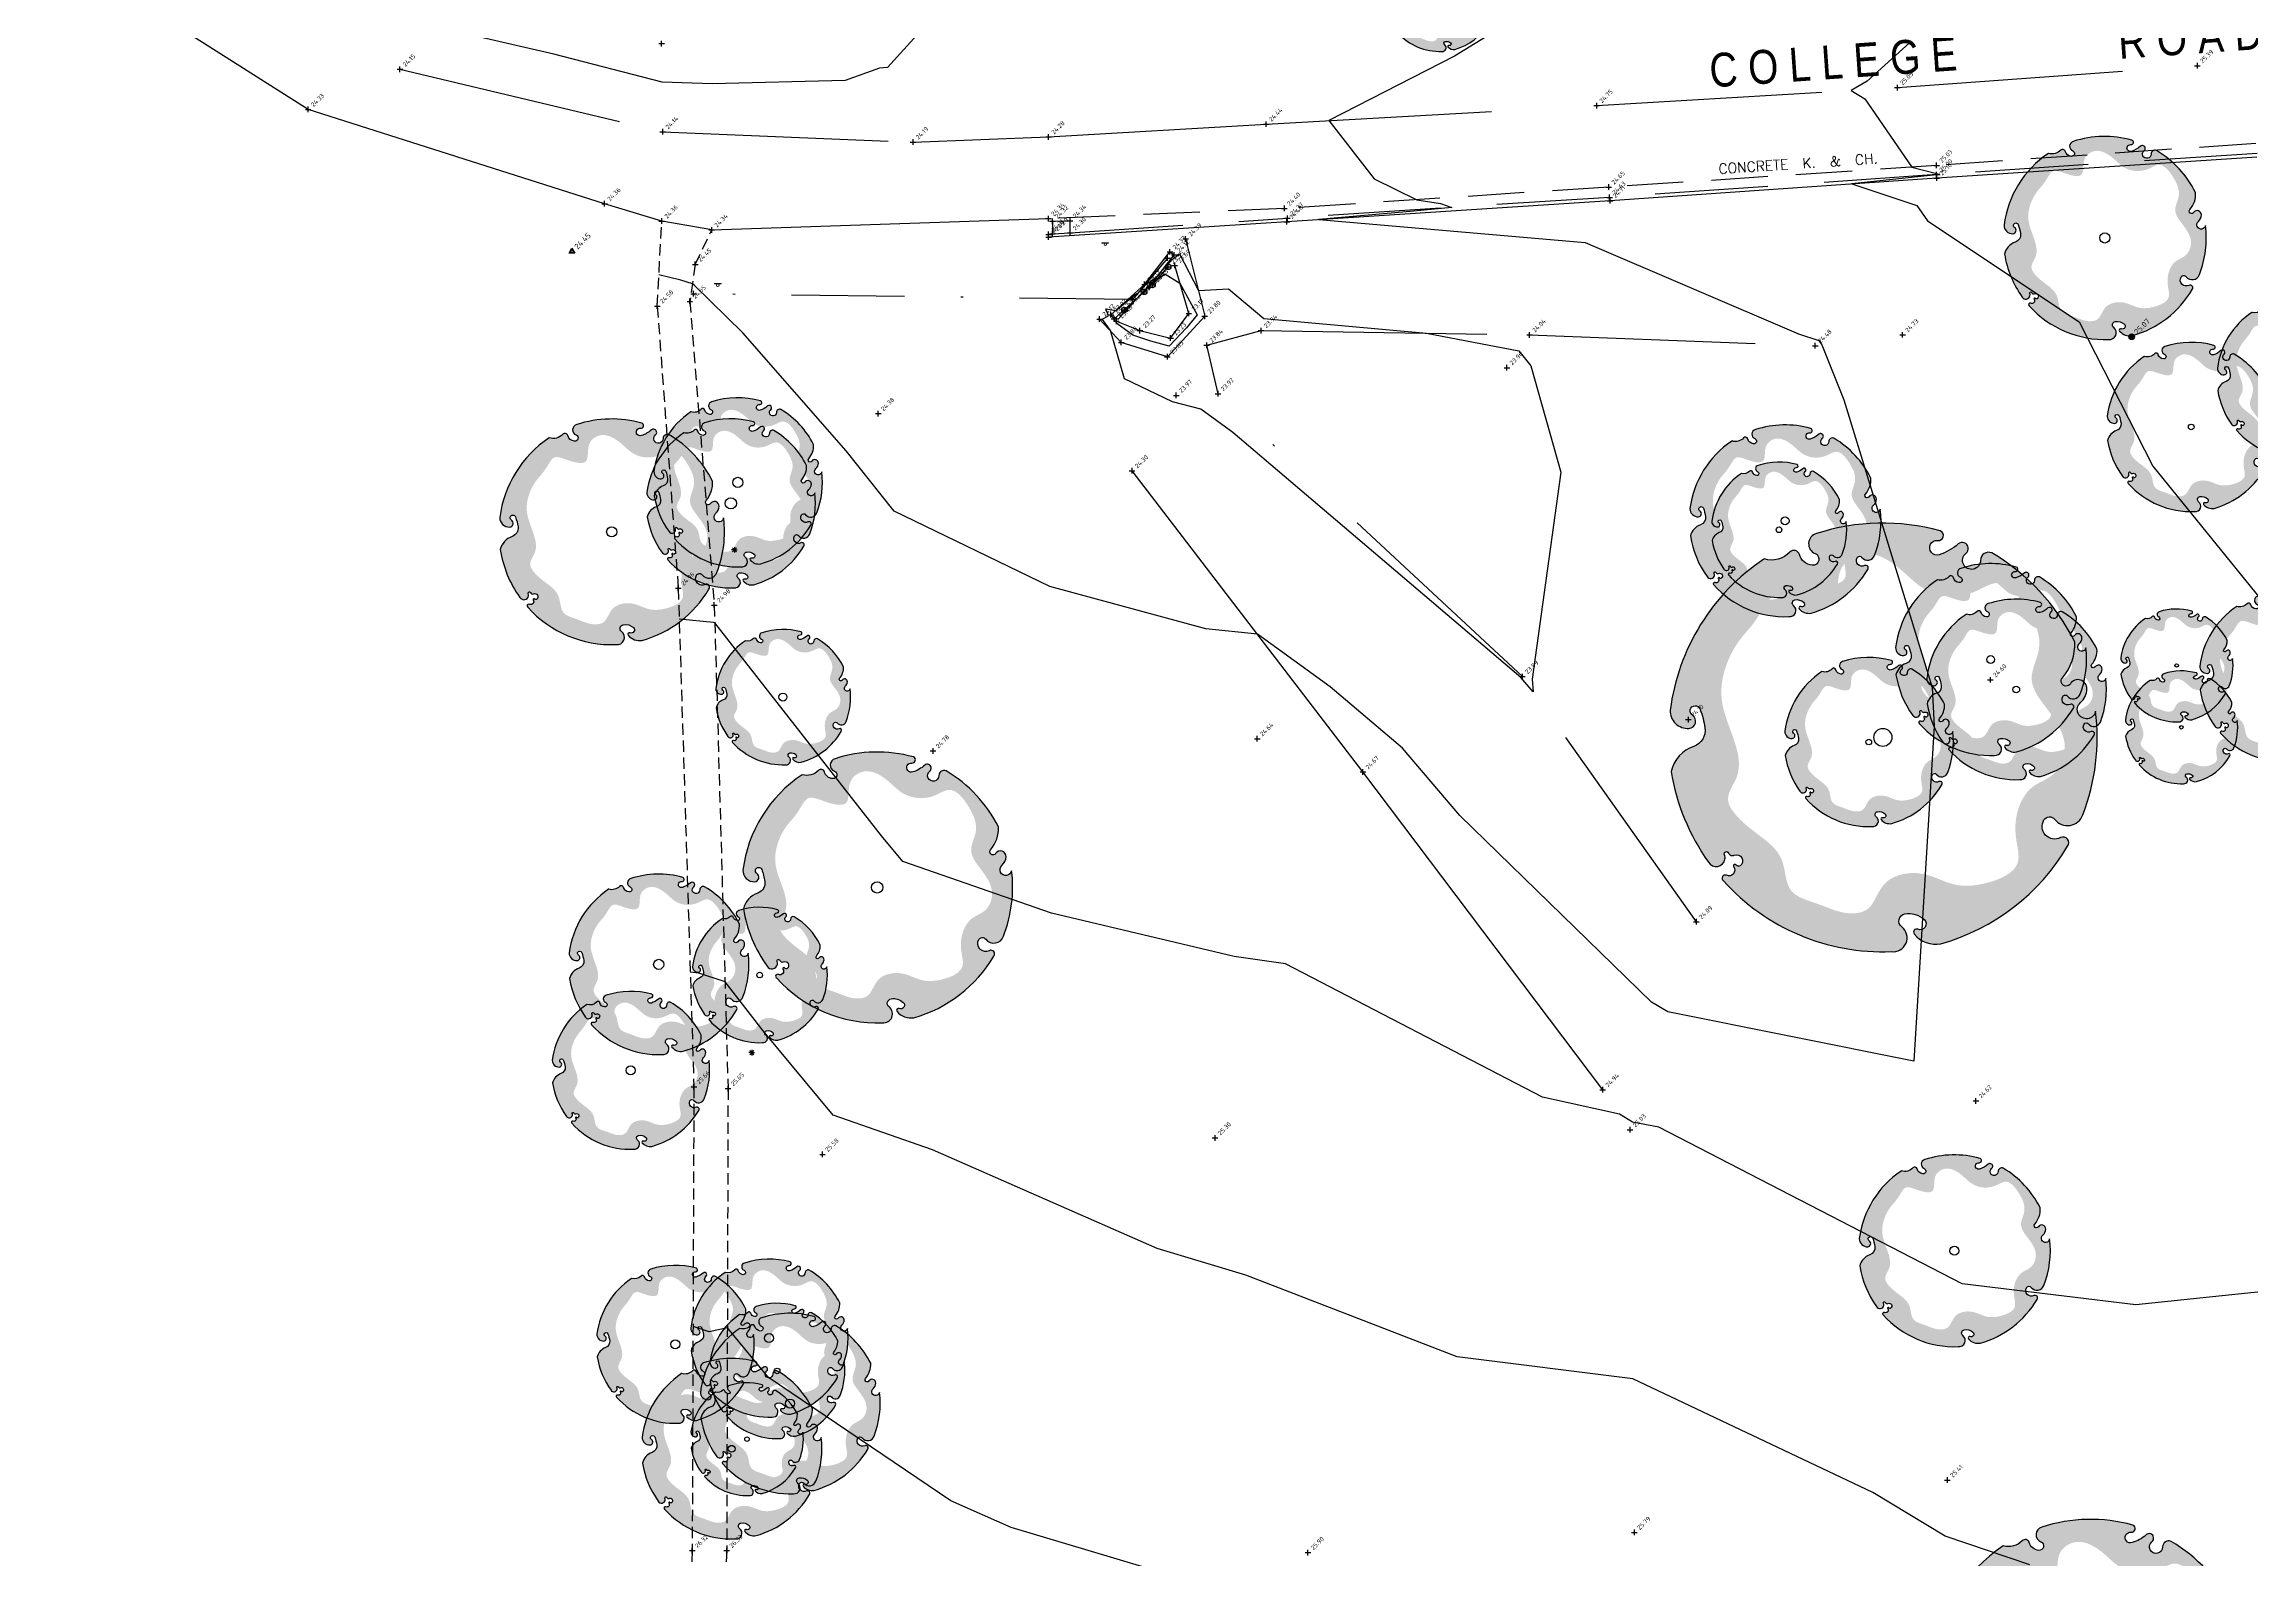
# Model space of a CAD drawing. Header units: metres. Extents: x 245957 to 247358, y 7418632 to 7419642.
# Drawn here: x 246225.1 to 246323, y 7418889.8 to 7418957 of the extents above; entities that cross this region are included whole.
import ezdxf
from ezdxf.enums import TextEntityAlignment as Align

# ---------------------------------------------------------------- set-up
doc = ezdxf.new("R2010")
doc.units = ezdxf.units.M
for name, pattern in [('DASHDOT', [10, 5, -2.5, 0, -2.5]), ('DASHED', [0.75, 0.5, -0.25]), ('HIDDEN', [0.375, 0.25, -0.125]), ('PHANTOM', [2.5, 1.25, -0.25, 0.25, -0.25, 0.25, -0.25])]:
    doc.linetypes.add(name, pattern=pattern)
for name, color, linetype in [('-TEXT', 7, 'Continuous'), ('018_SPIKE', 8, 'Continuous'), ('018_SPIKE-L', 8, 'Continuous'), ('102_TOP_OF_BANK', 37, 'PHANTOM'), ('102_TOP_OF_BANK-L', 37, 'PHANTOM'), ('102_TOP_OF_BANK-S', 37, 'PHANTOM'), ('103_TOE_OF_BATTER', 37, 'DASHDOT'), ('103_TOE_OF_BATTER-L', 37, 'DASHDOT'), ('103_TOE_OF_BATTER-S', 37, 'DASHDOT'), ('104_EXISTING_SURFACE-L', 35, 'Continuous'), ('104_EXISTING_SURFACE-S', 35, 'Continuous'), ('201_SINGLE_TREE-H', 63, 'Continuous'), ('201_SINGLE_TREE-S', 96, 'Continuous'), ('307_WING_WALL', 84, 'Continuous'), ('307_WING_WALL-L', 84, 'Continuous'), ('307_WING_WALL-S', 84, 'Continuous'), ('309_GRATED_PIT', 84, 'Continuous'), ('309_GRATED_PIT-L', 84, 'Continuous'), ('309_GRATED_PIT-S', 84, 'Continuous'), ('321_INVERT_OF_PIPE', 84, 'Continuous'), ('321_INVERT_OF_PIPE-L', 84, 'Continuous'), ('321_INVERT_OF_PIPE-S', 84, 'Continuous'), ('403_EDGE_OF_BITUMEN', 8, 'Continuous'), ('403_EDGE_OF_BITUMEN-L', 8, 'Continuous'), ('403_EDGE_OF_BITUMEN-S', 8, 'Continuous'), ('408_BACK_OF_KERB', 10, 'Continuous'), ('408_BACK_OF_KERB-L', 10, 'Continuous'), ('408_BACK_OF_KERB-S', 10, 'Continuous'), ('412_TRACK_VEHICULAR', 23, 'DASHED'), ('412_TRACK_VEHICULAR-L', 23, 'DASHED'), ('412_TRACK_VEHICULAR-S', 23, 'DASHED'), ('415_LANE_LINE_DASHED', 53, 'DASHED'), ('415_LANE_LINE_DASHED-L', 53, 'DASHED'), ('415_LANE_LINE_DASHED-S', 53, 'DASHED'), ('501_GUARD_RAIL-BARR', 89, 'DASHDOT'), ('501_GUARD_RAIL-BARR-S', 89, 'Continuous'), ('503_SIGN-S', 89, 'Continuous'), ('Surface_Contours_Major', 4, 'Continuous'), ('Surface_Contours_Minor', 253, 'Continuous')]:
    doc.layers.add(name, color=color, linetype=linetype)
for name, color, linetype, true_color in [('406_LIP_OF_KERB', 7, 'HIDDEN', 0xff4100), ('406_LIP_OF_KERB-L', 7, 'HIDDEN', 0xff4100), ('406_LIP_OF_KERB-S', 7, 'HIDDEN', 0xff4100), ('407_INVERT_OF_KERB', 7, 'DASHED', 0xff4100), ('407_INVERT_OF_KERB-L', 7, 'DASHED', 0xff4100), ('407_INVERT_OF_KERB-S', 7, 'DASHED', 0xff4100), ('711_LIGHT_POLE-S', 7, 'Continuous', 0xffa500), ('744_SEWER_VENT_PIPE-L', 7, 'Continuous', 0xfffd66), ('744_SEWER_VENT_PIPE-S', 7, 'Continuous', 0xfffd66)]:
    doc.layers.add(name, color=color, linetype=linetype, true_color=true_color)
doc.styles.add('BOLD', font='ARIALN.TTF')
doc.styles.add('ISO2.5', font='isocp.shx', dxfattribs={"height": 2.5})
doc.styles.get("Standard").update_dxf_attribs({"font": 'SIMPLEX.shx'})

# ---------------------------------------------------------------- blocks, each defined once
blk = doc.blocks.new('018')
at = {"color": 0, "linetype": 'Continuous'}
for p, q in [((-0.498, -0.292), (0.002, 0.578)), ((-0.428, -0.242), (0.002, 0.508)), ((-0.218, -0.002), (-0.208, 0.058)), ((-0.208, 0.058), (-0.188, 0.108)), ((-0.188, 0.108), (-0.158, 0.158)), ((-0.158, 0.158), (-0.108, 0.188)), ((-0.148, 0.208), (0.002, 0.408)), ((0.002, 0.278), (-0.148, 0.208)), ((-0.108, 0.188), (-0.058, 0.208)), ((-0.058, 0.208), (0.002, 0.218)), ((0.002, 0.278), (-0.048, 0.338)), ((0.002, 0.578), (0.502, -0.292)), ((0.002, 0.508), (0.452, -0.252)), ((0.002, 0.508), (0.002, 0.278)), ((0.002, 0.408), (0.172, 0.208)), ((0.002, 0.278), (0.052, 0.358)), ((0.172, 0.208), (0.002, 0.278)), ((0.002, 0.218), (0.062, 0.218)), ((0.062, 0.218), (0.112, 0.188)), ((0.112, 0.188), (0.162, 0.158)), ((0.162, 0.158), (0.192, 0.108)), ((0.282, 0.008), (0.182, -0.212)), ((0.192, 0.108), (0.212, 0.058)), ((0.212, 0.058), (0.222, -0.002)), ((0.402, -0.192), (0.282, 0.008)), ((0.502, -0.292), (-0.498, -0.292)), ((0.452, -0.252), (-0.428, -0.242)), ((-0.348, -0.192), (-0.268, -0.012)), ((-0.348, -0.192), (-0.218, -0.142)), ((-0.168, -0.212), (-0.348, -0.192)), ((-0.218, -0.142), (-0.298, -0.092)), ((-0.268, -0.012), (-0.168, -0.212)), ((-0.218, -0.142), (-0.268, -0.222)), ((-0.208, -0.062), (-0.218, -0.002)), ((-0.188, -0.112), (-0.208, -0.062)), ((-0.158, -0.162), (-0.188, -0.112)), ((-0.108, -0.192), (-0.158, -0.162)), ((-0.058, -0.212), (-0.108, -0.192)), ((0.002, -0.222), (-0.058, -0.212)), ((0.062, -0.212), (0.002, -0.222)), ((0.112, -0.192), (0.062, -0.212)), ((0.162, -0.162), (0.112, -0.192)), ((0.192, -0.112), (0.162, -0.162)), ((0.182, -0.212), (0.402, -0.192)), ((0.212, -0.062), (0.192, -0.112)), ((0.222, -0.002), (0.212, -0.062)), ((0.232, -0.112), (0.332, -0.062)), ((0.402, -0.192), (0.232, -0.112)), ((0.232, -0.112), (0.282, -0.242))]:
    blk.add_line(p, q, dxfattribs=at)
blk = doc.blocks.new('201C')
at = {"layer": '201_SINGLE_TREE-H', "transparency": 33554534}
h = blk.add_hatch(color=256, dxfattribs=at)
h.paths.add_polyline_path([(-0.3717, -0.3344, 0.222926), (0.0196, -0.4996, 0.770799), (0.0439, -0.4417, -0.650302), (0.0511, -0.4116, -0.234737), (0.0964, -0.4247, -0.847312), (0.0816, -0.4475, 0.78443), (0.0732, -0.4583, 0.276934), (0.1352, -0.4813, 0.193599), (0.4309, -0.2536, 0.800435), (0.4144, -0.2337, -0.75216), (0.3757, -0.1925, -0.528914), (0.4006, -0.1909, 0.594112), (0.4663, -0.1804, 0.123805), (0.4962, 0.0616, -1.41759), (0.4607, 0.0811, 0.206906), (0.4758, 0.1133, 0.759729), (0.4374, 0.1252, -1.073307), (0.4187, 0.1392, 0.194379), (0.4474, 0.2231, 0.144612), (0.2544, 0.4304, 0.53339), (0.2277, 0.4128, -1.592592), (0.1939, 0.4293, 1.030038), (0.1758, 0.4513, -0.10361), (0.1314, 0.4262, -1.238487), (0.1282, 0.4593, 0.884725), (0.1336, 0.4818, 0.147549), (-0.1551, 0.4753, 0.71725), (-0.1579, 0.4291, -0.864032), (-0.1646, 0.4015, -0.310704), (-0.1946, 0.4266, 0.58143), (-0.2167, 0.4321, -0.281558), (-0.2766, 0.4162), (-0.2775, 0.4159, 0.217121), (-0.4959, 0.0634), (-0.4959, 0.0634, 0.440011), (-0.4522, 0.021, 0.723973), (-0.4442, 0.0516, -1.384648), (-0.4262, 0.0659, -0.051107), (-0.4149, 0.0223, -0.361502), (-0.441, -0.0208, 0.256822), (-0.4937, -0.0791, 0.116166), (-0.4065, -0.2911, 0.67803), (-0.3682, -0.2843, 0.170035), (-0.3696, -0.274, -1.054701), (-0.3596, -0.2696, 0.431903), (-0.3468, -0.2749, -0.910728), (-0.3329, -0.2993, -0.42046), (-0.3418, -0.2976, 1.007885), (-0.3479, -0.3018, -0.766634), (-0.3646, -0.3216, 0.938602), (-0.3717, -0.3344)])
edge = h.paths.add_edge_path(flags=16)
edge.add_spline(control_points=[(-0.3177, 0.2468), (-0.303, 0.2628), (-0.2856, 0.2893), (-0.256, 0.3411), (-0.1928, 0.3155), (-0.0921, 0.286), (-0.1162, 0.3941), (-0.0359, 0.4462), (0.0392, 0.3985), (0.1028, 0.3299), (0.1957, 0.3214), (0.2784, 0.3804), (0.3442, 0.2961), (0.3785, 0.2147), (0.3303, 0.1307), (0.3915, 0.0592), (0.4378, -0.0139), (0.4055, -0.0919), (0.3459, -0.1091), (0.3102, -0.1666), (0.3057, -0.2282), (0.3286, -0.3091), (0.2408, -0.3447), (0.1647, -0.3496), (0.103, -0.3142), (0.0463, -0.3153), (0.0047, -0.3356), (-0.0139, -0.3682), (-0.0327, -0.4069), (-0.0927, -0.4151), (-0.1463, -0.3868), (-0.23, -0.3665), (-0.2245, -0.2773), (-0.2864, -0.2294), (-0.3344, -0.1941), (-0.3737, -0.1409), (-0.3276, -0.0866), (-0.344, -0.0009), (-0.3866, 0.0828), (-0.3665, 0.1796), (-0.3359, 0.2271), (-0.3177, 0.2468)], knot_values=[0, 0, 0, 0, 0.064972, 0.101243, 0.15652, 0.245586, 0.324463, 0.387907, 0.486094, 0.554514, 0.671826, 0.728629, 0.823661, 0.919885, 0.989953, 1.075257, 1.171704, 1.23593, 1.293575, 1.346478, 1.426142, 1.479146, 1.570817, 1.644481, 1.712561, 1.774901, 1.807, 1.846291, 1.885582, 1.928182, 2.007036, 2.074591, 2.151638, 2.226455, 2.293426, 2.340744, 2.397548, 2.47317, 2.587294, 2.673595, 2.754259, 2.754259, 2.754259, 2.754259], degree=3, periodic=0)
at = {"layer": '201_SINGLE_TREE-S'}
blk.add_lwpolyline([(-0.3717, -0.3344, 0.222926), (0.0196, -0.4996, 0.770799), (0.0439, -0.4417, -0.650302), (0.0511, -0.4116, -0.234737), (0.0964, -0.4247, -0.847312), (0.0816, -0.4475, 0.78443), (0.0732, -0.4583, 0.276934), (0.1352, -0.4813, 0.193599), (0.4309, -0.2536, 0.800435), (0.4144, -0.2337, -0.75216), (0.3757, -0.1925, -0.528914), (0.4006, -0.1909, 0.594112), (0.4663, -0.1804, 0.123805), (0.4962, 0.0616, -1.41759), (0.4607, 0.0811, 0.206906), (0.4758, 0.1133, 0.759729), (0.4374, 0.1252, -1.073307), (0.4187, 0.1392, 0.194379), (0.4474, 0.2231, 0.144612), (0.2544, 0.4304, 0.53339), (0.2277, 0.4128, -1.592592), (0.1939, 0.4293, 1.030038), (0.1758, 0.4513, -0.10361), (0.1314, 0.4262, -1.238487), (0.1282, 0.4593, 0.884725), (0.1336, 0.4818, 0.147549), (-0.1551, 0.4753, 0.71725), (-0.1579, 0.4291, -0.864032), (-0.1646, 0.4015, -0.310704), (-0.1946, 0.4266, 0.58143), (-0.2167, 0.4321, -0.281558), (-0.2766, 0.4162), (-0.2775, 0.4159, 0.217121), (-0.4959, 0.0634), (-0.4959, 0.0634, 0.440011), (-0.4522, 0.021, 0.723973), (-0.4442, 0.0516, -1.384648), (-0.4262, 0.0659, -0.051107), (-0.4149, 0.0223, -0.361502), (-0.441, -0.0208, 0.256822), (-0.4937, -0.0791, 0.116166), (-0.4065, -0.2911, 0.67803), (-0.3682, -0.2843, 0.170035), (-0.3696, -0.274, -1.054701), (-0.3596, -0.2696, 0.431903), (-0.3468, -0.2749, -0.910728), (-0.3329, -0.2993, -0.42046), (-0.3418, -0.2976, 1.007885), (-0.3479, -0.3018, -0.766634), (-0.3646, -0.3216, 0.938602), (-0.3717, -0.3344)], format="xyb", dxfattribs=at)
blk = doc.blocks.new('201T')
at = {"layer": '201_SINGLE_TREE-S'}
blk.add_circle((0, 0), 0.5, dxfattribs=at)
blk = doc.blocks.new('711')
blk.add_hatch(color=0).paths.add_polyline_path([(0.18, 0, 1), (-0.18, 0, 1)])
at = {"color": 0}
for p, q in [((-0.18, 0), (-0.5, 0)), ((-0.13, 0.13), (-0.35, 0.35)), ((0, 0.5), (0, 0.18)), ((0.13, 0.13), (0.35, 0.35)), ((0.18, 0), (0.5, 0)), ((-0.35, -0.35), (-0.13, -0.13)), ((0, -0.18), (0, -0.5)), ((0.13, -0.13), (0.35, -0.35))]:
    blk.add_line(p, q, dxfattribs=at)
blk.add_circle((0, 0), 0.177, dxfattribs=at)
blk = doc.blocks.new('CROSS')
at = {"color": 0, "linetype": 'Continuous'}
for p, q in [((-0.5, 0), (0.5, 0)), ((0, -0.5), (0, 0.5))]:
    blk.add_line(p, q, dxfattribs=at)
blk = doc.blocks.new('744')
at = {"transparency": 33554559}
h = blk.add_hatch(color=0, dxfattribs=at)
h.dxf.hatch_style = 1
h.paths.add_polyline_path([(0, 0), (-0.5, 0, 0.414214), (0, -0.5)])
h.paths.add_polyline_path([(-0.5, 0), (0, 0), (0, 0.5, 0.414214)])
h.paths.add_polyline_path([(0.5, 0, 0.414214), (0, 0.5), (0, 0)])
h.paths.add_polyline_path([(0, 0), (0, -0.5, 0.414214), (0.5, 0)])
at = {"color": 4, "linetype": 'Continuous'}
for p, q in [((-0.5, 0), (0.5, 0)), ((0, -0.5), (0, 0.5))]:
    blk.add_line(p, q, dxfattribs=at)
at = {"color": 4}
blk.add_circle((0, 0), 0.5, dxfattribs=at)
blk = doc.blocks.new('321')
at = {"layer": '321_INVERT_OF_PIPE', "color": 0, "linetype": 'Continuous'}
for p, q in [((-0.5, 0), (0.5, 0)), ((0, -0.5), (0, 0.5))]:
    blk.add_line(p, q, dxfattribs=at)
blk.add_circle((0, 0), 0.5, dxfattribs=at)
blk = doc.blocks.new('503')
at = {"color": 0, "linetype": 'Continuous', "lineweight": 13}
for p, q in [((-0.51, 0.24), (0.49, 0.24)), ((-0.51, 0.18), (0.49, 0.18))]:
    blk.add_line(p, q, dxfattribs=at)
for p, q in [((-0.51, 0.24), (-0.51, 0.18)), ((0.49, 0.18), (0.49, 0.24))]:
    blk.add_line(p, q)
blk.add_circle((0, 0), 0.181, dxfattribs=at)
blk = doc.blocks.new('CK')
at = {"layer": '-TEXT'}
blk.add_text('CONCRETE  K.  &  CH.', height=0.45, dxfattribs=at).set_placement((-0.032, -0.236), align=Align.CENTER)

msp = doc.modelspace()

# ---------------------------------------------------------------- linework, layer by layer
at = {"layer": '102_TOP_OF_BANK', "ltscale": 20}
for p, q in [((246275.704, 7418948.346), (246276.55, 7418944.921)), ((246272.852, 7418943.764), (246271.894, 7418944.797)), ((246276.55, 7418944.921), (246274.9, 7418943.128)), ((246274.9, 7418943.128), (246272.852, 7418943.764)), ((246283.56, 7418924.732), (246273.335, 7418938.073)), ((246294.191, 7418910.649), (246283.56, 7418924.732))]:
    msp.add_line(p, q, dxfattribs=at)
at = {"layer": '103_TOE_OF_BATTER', "ltscale": 2}
for p, q in [((246275.848, 7418945.044), (246275.22, 7418947.175)), ((246272.642, 7418944.703), (246273.681, 7418944.284)), ((246275.04, 7418943.955), (246275.848, 7418945.044)), ((246273.681, 7418944.284), (246275.04, 7418943.955)), ((246276.639, 7418943.638), (246279.048, 7418944.29)), ((246277.141, 7418941.489), (246276.639, 7418943.638)), ((246279.048, 7418944.29), (246290.949, 7418944.093)), ((246290.949, 7418944.093), (246303.608, 7418943.618)), ((246290.629, 7418928.958), (246277.141, 7418941.489)), ((246298.338, 7418918.092), (246290.629, 7418928.958))]:
    msp.add_line(p, q, dxfattribs=at)
at = {"layer": '307_WING_WALL'}
for p, q in [((246273.887, 7418946.336), (246275.007, 7418947.777)), ((246274.087, 7418946.206), (246275.205, 7418947.639)), ((246275.007, 7418947.777), (246275.205, 7418947.639)), ((246272.394, 7418944.986), (246273.887, 7418946.336)), ((246274.087, 7418946.206), (246272.538, 7418944.809)), ((246272.538, 7418944.809), (246272.394, 7418944.986))]:
    msp.add_line(p, q, dxfattribs=at)
at = {"layer": '309_GRATED_PIT'}
for p, q in [((246269.802, 7418949.134), (246270.589, 7418949.158)), ((246269.802, 7418949.134), (246269.803, 7418948.582)), ((246269.803, 7418948.582), (246270.587, 7418948.613)), ((246270.587, 7418948.613), (246270.589, 7418949.158))]:
    msp.add_line(p, q, dxfattribs=at)
at = {"layer": '321_INVERT_OF_PIPE'}
for p, q in [((246274.237, 7418946.313), (246274.929, 7418947.113)), ((246273.866, 7418946.005), (246272.999, 7418945.201))]:
    msp.add_line(p, q, dxfattribs=at)
at = {"layer": '403_EDGE_OF_BITUMEN'}
for p, q in [((246236.823, 7418954.086), (246225.124, 7418961.514)), ((246249.96, 7418949.906), (246236.823, 7418954.086)), ((246252.491, 7418949.139), (246249.96, 7418949.906)), ((246254.704, 7418948.745), (246252.491, 7418949.139)), ((246254.704, 7418948.745), (246269.626, 7418949.248))]:
    msp.add_line(p, q, dxfattribs=at)
at = {"layer": '406_LIP_OF_KERB', "ltscale": 10}
for p, q in [((246323.13, 7418952.579), (246308.985, 7418951.604)), ((246308.985, 7418951.604), (246294.455, 7418950.645)), ((246294.455, 7418950.645), (246280.083, 7418949.702)), ((246280.083, 7418949.702), (246269.626, 7418949.248))]:
    msp.add_line(p, q, dxfattribs=at)
at = {"layer": '407_INVERT_OF_KERB', "ltscale": 10}
for p, q in [((246323.181, 7418952.142), (246308.983, 7418951.2)), ((246308.983, 7418951.2), (246294.49, 7418950.191)), ((246294.49, 7418950.191), (246280.214, 7418949.269)), ((246269.635, 7418948.551), (246269.803, 7418948.582)), ((246270.587, 7418948.613), (246280.214, 7418949.269))]:
    msp.add_line(p, q, dxfattribs=at)
at = {"layer": '408_BACK_OF_KERB'}
for p, q in [((246323.168, 7418951.967), (246308.989, 7418951.045)), ((246308.989, 7418951.045), (246294.511, 7418950.044)), ((246294.511, 7418950.044), (246280.186, 7418949.112)), ((246280.186, 7418949.112), (246269.634, 7418948.428))]:
    msp.add_line(p, q, dxfattribs=at)
at = {"layer": '412_TRACK_VEHICULAR'}
for p, q in [((246252.292, 7418945.37), (246252.491, 7418949.139)), ((246253.976, 7418947.218), (246254.704, 7418948.745)), ((246253.976, 7418947.218), (246253.736, 7418945.582)), ((246252.292, 7418945.37), (246253.222, 7418932.87)), ((246253.736, 7418945.582), (246254.821, 7418932.121)), ((246253.222, 7418932.87), (246253.915, 7418910.776)), ((246254.821, 7418932.121), (246255.429, 7418910.696)), ((246253.915, 7418910.776), (246253.841, 7418890.223)), ((246255.429, 7418910.696), (246255.369, 7418890.227)), ((246253.841, 7418890.223), (246253.251, 7418875.361)), ((246255.369, 7418890.227), (246254.784, 7418875.304))]:
    msp.add_line(p, q, dxfattribs=at)
at = {"layer": '415_LANE_LINE_DASHED', "ltscale": 20}
for p, q in [((246228.758, 7418963), (246240.89, 7418955.866)), ((246240.89, 7418955.866), (246252.537, 7418953.097)), ((246307.244, 7418955.053), (246320.537, 7418956.023)), ((246293.921, 7418954.26), (246307.244, 7418955.053)), ((246269.634, 7418952.871), (246279.277, 7418953.435)), ((246279.277, 7418953.435), (246293.921, 7418954.26)), ((246252.537, 7418953.097), (246263.626, 7418952.643)), ((246263.626, 7418952.643), (246269.634, 7418952.871))]:
    msp.add_line(p, q, dxfattribs=at)
at = {"layer": '501_GUARD_RAIL-BARR'}
for p, q in [((246274.906, 7418947.499), (246273.345, 7418945.666)), ((246273.345, 7418945.666), (246253.904, 7418945.917))]:
    msp.add_line(p, q, dxfattribs=at)
at = {"layer": 'Surface_Contours_Major'}
for points, elevation in [([(246268.023, 7418962.048), (246262.494, 7418955.94), (246262.142, 7418955.915), (246260.619, 7418955.37), (246254.72, 7418955.216), (246252.509, 7418955.292), (246247.708, 7418956.535), (246241.747, 7418957.913)], 24), ([(246307.789, 7418957.032), (246305.902, 7418955.343), (246305.202, 7418954.932), (246305.797, 7418954.554), (246307.892, 7418951.532), (246308.984, 7418951.242), (246309.123, 7418951.209), (246309.088, 7418951.206), (246308.984, 7418951.195), (246305.23, 7418950.786), (246308.104, 7418949.823), (246308.576, 7418949.149), (246315.304, 7418944.668), (246318.564, 7418938.274), (246324.404, 7418931.084)], 25), ([(246323.769, 7418901.734), (246317.818, 7418901.118), (246310.116, 7418902.041), (246296.68, 7418908.981), (246295.51, 7418909.215), (246294.935, 7418909.559), (246291.519, 7418910.317), (246280.127, 7418916.226), (246277.862, 7418916.555), (246269.757, 7418918.469), (246263.173, 7418920.76), (246262.231, 7418921.897), (246254.844, 7418931.336), (246254.789, 7418931.354), (246253.266, 7418931.499)], 25), ([(246273.958, 7418889.454), (246267.97, 7418891.253), (246265.306, 7418892.424), (246257.223, 7418897.889), (246255.398, 7418900.101), (246254.594, 7418899.921), (246253.878, 7418900.161)], 26)]:
    msp.add_lwpolyline(points, dxfattribs=dict(at, elevation=elevation))
at = {"layer": 'Surface_Contours_Major', "elevation": 24}
msp.add_lwpolyline([(246277.799, 7418939.775), (246276.375, 7418940.802), (246275.119, 7418941.123), (246272.99, 7418942.15), (246272.37, 7418944.285), (246272.028, 7418944.781), (246272.012, 7418944.8), (246272.284, 7418944.945), (246272.177, 7418945.258), (246272.612, 7418945.183), (246273.524, 7418945.925), (246273.559, 7418945.906), (246273.926, 7418946.311), (246274.402, 7418946.66), (246275.123, 7418947.451), (246275.21, 7418947.508), (246275.435, 7418947.693), (246276.269, 7418946.062), (246277.607, 7418946.139), (246279.176, 7418944.83), (246286.381, 7418944.169), (246290.464, 7418943.396), (246290.998, 7418942.719), (246292.333, 7418938.006), (246291.068, 7418928.845), (246291.108, 7418928.284), (246290.566, 7418928.921)], close=True, dxfattribs=at)
at = {"layer": 'Surface_Contours_Minor'}
for points, elevation in [([(246289.452, 7418957.564), (246287.616, 7418956.453), (246282.055, 7418953.592), (246284.062, 7418951.013), (246285.946, 7418950.088), (246287.006, 7418949.926), (246287.509, 7418949.74), (246285.815, 7418949.573), (246281.614, 7418949.205), (246293.405, 7418948.196), (246302.859, 7418944.148), (246303.771, 7418943.842), (246303.902, 7418943.655), (246304.865, 7418941.22), (246308.781, 7418928.47), (246308.869, 7418926.757), (246307.968, 7418911.919), (246297.067, 7418914.1), (246296.352, 7418914.527), (246287.852, 7418922.804), (246285.316, 7418925.782), (246282.116, 7418928.503), (246278.885, 7418930.832), (246276.603, 7418931.073), (246269.693, 7418932.946), (246262.787, 7418936.278), (246260.668, 7418938.954), (246256.087, 7418944.181), (246253.95, 7418946.279), (246253.851, 7418946.362), (246253.335, 7418946.515), (246252.365, 7418946.757)], 24.5), ([(246313.113, 7418889.588), (246309.363, 7418890.863), (246306.162, 7418892.797), (246295.521, 7418897.831), (246287.735, 7418898.81), (246278.375, 7418902.431), (246274.446, 7418903.612), (246264.493, 7418907.987), (246260.092, 7418909.519), (246256.988, 7418913.263), (246255.295, 7418915.426), (246254.13, 7418915.817), (246253.757, 7418915.852)], 25.5)]:
    msp.add_lwpolyline(points, dxfattribs=dict(at, elevation=elevation))
at = {"layer": 'Surface_Contours_Minor', "elevation": 23.5}
msp.add_lwpolyline([(246272.51, 7418944.809), (246272.53, 7418944.819), (246272.59, 7418944.868), (246272.716, 7418944.8), (246274.027, 7418946.246), (246274.783, 7418946.801), (246275.452, 7418946.391), (246276.212, 7418944.981), (246275.749, 7418944.409), (246274.979, 7418943.593), (246274.167, 7418943.824), (246273.371, 7418944.09), (246272.664, 7418944.606), (246272.593, 7418944.709)], close=True, dxfattribs=at)

# ---------------------------------------------------------------- block references
at = {"layer": '-TEXT', "rotation": 3.775327525453754}
msp.add_blockref('CK', (246302.879, 7418951.699), dxfattribs=at)
at = {"layer": '018_SPIKE', "xscale": 0.25, "yscale": 0.25, "zscale": 0.25}
msp.add_blockref('018', (246248.513, 7418947.79), dxfattribs=at)
at = {"layer": '102_TOP_OF_BANK-S', "xscale": 0.25, "yscale": 0.25, "zscale": 0.25}
for p in [(246275.704, 7418948.346), (246271.894, 7418944.797), (246276.55, 7418944.921), (246272.852, 7418943.764), (246274.9, 7418943.128), (246273.335, 7418938.073), (246283.56, 7418924.732), (246294.191, 7418910.649)]:
    msp.add_blockref('CROSS', p, dxfattribs=at)
at = {"layer": '103_TOE_OF_BATTER-S', "xscale": 0.25, "yscale": 0.25, "zscale": 0.25}
for p in [(246275.22, 7418947.175), (246272.642, 7418944.703), (246275.848, 7418945.044), (246273.681, 7418944.284), (246275.04, 7418943.955), (246276.639, 7418943.638), (246279.048, 7418944.29), (246290.949, 7418944.093), (246303.608, 7418943.618), (246277.141, 7418941.489), (246290.629, 7418928.958), (246298.338, 7418918.092)]:
    msp.add_blockref('CROSS', p, dxfattribs=at)
at = {"layer": '104_EXISTING_SURFACE-S', "xscale": 0.25, "yscale": 0.25, "zscale": 0.25}
for p in [(246307.474, 7418944.099), (246289.94, 7418942.643), (246262.082, 7418940.607), (246275.288, 7418941.414), (246311.365, 7418928.811), (246297.987, 7418927.047), (246278.878, 7418926.198), (246264.515, 7418925.659), (246310.723, 7418910.152), (246277.013, 7418908.512), (246295.401, 7418908.874), (246259.615, 7418907.781), (246309.463, 7418893.349), (246295.594, 7418891.028), (246281.126, 7418890.135)]:
    msp.add_blockref('CROSS', p, dxfattribs=at)
at = {"layer": '201_SINGLE_TREE-S'}
for name, p, xscale, yscale, zscale in [('201C', (246286.966, 7418959.157), 5, 5, 5), ('201C', (246316.435, 7418948.393), 9, 9, 9), ('201T', (246316.435, 7418948.393), 0.45, 0.45, 0.45), ('201C', (246324.898, 7418942.181), 7, 7, 7), ('201C', (246320.266, 7418940.017), 7.5, 7.5, 7.5), ('201C', (246255.864, 7418937.561), 7.5, 7.5, 7.5), ('201C', (246250.273, 7418935.37), 10, 10, 10), ('201C', (246255.552, 7418936.632), 7.5, 7.5, 7.5), ('201C', (246302.27, 7418935.857), 8.5, 8.5, 8.5), ('201T', (246320.266, 7418940.017), 0.25, 0.25, 0.25), ('201T', (246255.864, 7418937.561), 0.45, 0.45, 0.45), ('201C', (246302, 7418935.46), 6, 6, 6), ('201T', (246255.552, 7418936.632), 0.5, 0.5, 0.5), ('201C', (246306.601, 7418926.258), 19, 19, 19), ('201T', (246302.27, 7418935.857), 0.35, 0.35, 0.35), ('201T', (246250.273, 7418935.37), 0.45, 0.45, 0.45), ('201T', (246302, 7418935.46), 0.25, 0.25, 0.25), ('201C', (246311.38, 7418929.71), 8.5, 8.5, 8.5), ('201C', (246312.511, 7418928.384), 8, 8, 8), ('201C', (246319.62, 7418929.45), 5, 5, 5), ('201C', (246324.363, 7418928.941), 7.5, 7.5, 7.5), ('201C', (246257.861, 7418928.045), 6, 6, 6), ('201C', (246305.978, 7418926.054), 7.5, 7.5, 7.5), ('201T', (246311.38, 7418929.71), 0.35, 0.35, 0.35), ('201C', (246319.827, 7418926.706), 5, 5, 5), ('201T', (246319.62, 7418929.45), 0.15, 0.15, 0.15), ('201T', (246257.861, 7418928.045), 0.35, 0.35, 0.35), ('201T', (246312.511, 7418928.384), 0.3, 0.3, 0.3), ('201T', (246305.978, 7418926.054), 0.25, 0.25, 0.25), ('201T', (246306.601, 7418926.258), 0.8, 0.8, 0.8), ('201T', (246319.827, 7418926.706), 0.15, 0.15, 0.15), ('201C', (246262.038, 7418919.613), 12, 12, 12), ('201C', (246252.357, 7418916.201), 8, 8, 8), ('201T', (246262.038, 7418919.613), 0.5, 0.5, 0.5), ('201C', (246256.831, 7418915.73), 6, 6, 6), ('201T', (246252.357, 7418916.201), 0.45, 0.45, 0.45), ('201T', (246256.831, 7418915.73), 0.25, 0.25, 0.25), ('201C', (246251.113, 7418911.505), 7, 7, 7), ('201T', (246251.113, 7418911.505), 0.4, 0.4, 0.4), ('201C', (246309.774, 7418903.509), 8.5, 8.5, 8.5), ('201T', (246309.774, 7418903.509), 0.4, 0.4, 0.4), ('201C', (246253.089, 7418899.364), 7, 7, 7), ('201C', (246257.246, 7418899.64), 7, 7, 7), ('201C', (246258.171, 7418896.741), 8, 8, 8), ('201C', (246257.603, 7418898.184), 6, 6, 6), ('201T', (246257.246, 7418899.64), 0.4, 0.4, 0.4), ('201C', (246255.589, 7418894.737), 8, 8, 8), ('201T', (246253.089, 7418899.364), 0.4, 0.4, 0.4), ('201C', (246256.266, 7418895.162), 5, 5, 5), ('201T', (246257.603, 7418898.184), 0.25, 0.25, 0.25), ('201T', (246258.171, 7418896.741), 0.4, 0.4, 0.4), ('201T', (246255.589, 7418894.737), 0.3, 0.3, 0.3), ('201T', (246256.266, 7418895.162), 0.2, 0.2, 0.2), ('201C', (246315.811, 7418884.608), 14, 14, 14)]:
    msp.add_blockref(name, p, dxfattribs=dict(at, xscale=xscale, yscale=yscale, zscale=zscale))
at = {"layer": '307_WING_WALL-S', "xscale": 0.25, "yscale": 0.25, "zscale": 0.25}
for p in [(246275.007, 7418947.777), (246275.205, 7418947.639), (246273.887, 7418946.336), (246274.087, 7418946.206), (246272.394, 7418944.986), (246272.538, 7418944.809)]:
    msp.add_blockref('CROSS', p, dxfattribs=at)
at = {"layer": '309_GRATED_PIT-S', "xscale": 0.25, "yscale": 0.25, "zscale": 0.25}
for p in [(246269.802, 7418949.134), (246269.803, 7418948.582), (246270.587, 7418948.613), (246270.589, 7418949.158)]:
    msp.add_blockref('CROSS', p, dxfattribs=at)
at = {"layer": '321_INVERT_OF_PIPE-S', "xscale": 0.25, "yscale": 0.25, "zscale": 0.25}
for p in [(246274.929, 7418947.113), (246273.866, 7418946.005), (246274.237, 7418946.313), (246272.999, 7418945.201)]:
    msp.add_blockref('321', p, dxfattribs=at)
at = {"layer": '403_EDGE_OF_BITUMEN-S', "xscale": 0.25, "yscale": 0.25, "zscale": 0.25}
for p in [(246252.486, 7418957.004), (246236.823, 7418954.086), (246249.96, 7418949.906), (246252.491, 7418949.139), (246254.704, 7418948.745)]:
    msp.add_blockref('CROSS', p, dxfattribs=at)
at = {"layer": '406_LIP_OF_KERB-S', "xscale": 0.25, "yscale": 0.25, "zscale": 0.25}
for p in [(246308.985, 7418951.604), (246294.455, 7418950.645), (246280.083, 7418949.702), (246269.626, 7418949.248)]:
    msp.add_blockref('CROSS', p, dxfattribs=at)
at = {"layer": '407_INVERT_OF_KERB-S', "xscale": 0.25, "yscale": 0.25, "zscale": 0.25}
for p in [(246308.983, 7418951.2), (246294.49, 7418950.191), (246269.635, 7418948.551), (246280.214, 7418949.269)]:
    msp.add_blockref('CROSS', p, dxfattribs=at)
at = {"layer": '408_BACK_OF_KERB-S', "xscale": 0.25, "yscale": 0.25, "zscale": 0.25}
for p in [(246308.989, 7418951.045), (246294.511, 7418950.044), (246269.634, 7418948.428), (246280.186, 7418949.112)]:
    msp.add_blockref('CROSS', p, dxfattribs=at)
at = {"layer": '412_TRACK_VEHICULAR-S', "xscale": 0.25, "yscale": 0.25, "zscale": 0.25}
for p in [(246253.976, 7418947.218), (246253.736, 7418945.582), (246252.292, 7418945.37), (246253.222, 7418932.87), (246254.821, 7418932.121), (246253.915, 7418910.776), (246255.429, 7418910.696), (246253.841, 7418890.223), (246255.369, 7418890.227)]:
    msp.add_blockref('CROSS', p, dxfattribs=at)
at = {"layer": '415_LANE_LINE_DASHED-S', "xscale": 0.25, "yscale": 0.25, "zscale": 0.25}
for p in [(246240.89, 7418955.866), (246320.537, 7418956.023), (246307.244, 7418955.053), (246279.277, 7418953.435), (246293.921, 7418954.26), (246252.537, 7418953.097), (246263.626, 7418952.643), (246269.634, 7418952.871)]:
    msp.add_blockref('CROSS', p, dxfattribs=at)
at = {"layer": '501_GUARD_RAIL-BARR-S', "xscale": 0.25, "yscale": 0.25, "zscale": 0.25}
for p in [(246274.906, 7418947.499), (246253.904, 7418945.917), (246273.345, 7418945.666)]:
    msp.add_blockref('CROSS', p, dxfattribs=at)
at = {"layer": '503_SIGN-S', "xscale": 0.3, "yscale": 0.3, "zscale": 0.3}
for p in [(246272.144, 7418948.111), (246254.978, 7418946.3)]:
    msp.add_blockref('503', p, dxfattribs=at)
at = {"layer": '711_LIGHT_POLE-S', "xscale": 0.25, "yscale": 0.25, "zscale": 0.25}
for p in [(246255.711, 7418934.571), (246256.479, 7418912.291)]:
    msp.add_blockref('711', p, dxfattribs=at)
at = {"layer": '744_SEWER_VENT_PIPE-S', "xscale": 0.25, "yscale": 0.25, "zscale": 0.25}
msp.add_blockref('744', (246317.627, 7418944.013), dxfattribs=at)

# ---------------------------------------------------------------- texts
at = {"layer": '-TEXT', "style": 'BOLD'}
msp.add_text('C O L L E G E               R O A D', height=1.5, rotation=4, dxfattribs=at).set_placement((246311.215, 7418955.916), align=Align.CENTER)
at = {"layer": '018_SPIKE-L', "style": 'ISO2.5'}
msp.add_text('24.45', height=0.25, rotation=45, dxfattribs=at).set_placement((246248.681, 7418947.957), align=Align.MIDDLE_LEFT)
at = {"layer": '102_TOP_OF_BANK-L', "style": 'ISO2.5'}
for s, p in [('24.39', (246275.872, 7418948.514)), ('24.12', (246272.062, 7418944.965)), ('23.80', (246276.718, 7418945.088)), ('23.88', (246273.02, 7418943.931)), ('23.85', (246275.068, 7418943.295)), ('24.30', (246273.503, 7418938.241)), ('24.67', (246283.727, 7418924.899)), ('24.94', (246294.358, 7418910.816))]:
    msp.add_text(s, height=0.2, rotation=45, dxfattribs=at).set_placement(p, align=Align.MIDDLE_LEFT)
at = {"layer": '103_TOE_OF_BATTER-L', "style": 'ISO2.5'}
for s, p in [('23.69', (246275.387, 7418947.342)), ('23.17', (246276.015, 7418945.212)), ('23.46', (246272.809, 7418944.87)), ('23.27', (246273.849, 7418944.452)), ('23.94', (246279.215, 7418944.458)), ('24.04', (246291.116, 7418944.261)), ('23.23', (246275.207, 7418944.122)), ('23.84', (246276.807, 7418943.806)), ('24.48', (246303.776, 7418943.785)), ('23.92', (246277.309, 7418941.657)), ('23.99', (246290.796, 7418929.125)), ('24.09', (246298.506, 7418918.259))]:
    msp.add_text(s, height=0.2, rotation=45, dxfattribs=at).set_placement(p, align=Align.MIDDLE_LEFT)
at = {"layer": '104_EXISTING_SURFACE-L', "style": 'ISO2.5'}
for s, p in [('24.73', (246307.642, 7418944.266)), ('23.96', (246290.107, 7418942.81)), ('23.97', (246275.456, 7418941.581)), ('24.38', (246262.249, 7418940.774)), ('24.60', (246311.533, 7418928.978)), ('24.10', (246298.154, 7418927.214)), ('24.78', (246264.683, 7418925.826)), ('24.64', (246279.045, 7418926.365)), ('24.62', (246310.891, 7418910.319)), ('25.03', (246295.568, 7418909.041)), ('25.30', (246277.181, 7418908.68)), ('25.58', (246259.782, 7418907.948)), ('25.41', (246309.631, 7418893.517)), ('25.79', (246295.761, 7418891.195)), ('25.90', (246281.294, 7418890.302))]:
    msp.add_text(s, height=0.2, rotation=45, dxfattribs=at).set_placement(p, align=Align.MIDDLE_LEFT)
at = {"layer": '307_WING_WALL-L', "style": 'ISO2.5'}
for s, p in [('24.37', (246275.175, 7418947.944)), ('24.12', (246275.372, 7418947.806)), ('24.19', (246274.054, 7418946.504)), ('23.20', (246274.255, 7418946.373)), ('23.97', (246272.561, 7418945.154)), ('23.47', (246272.705, 7418944.976))]:
    msp.add_text(s, height=0.2, rotation=45, dxfattribs=at).set_placement(p, align=Align.MIDDLE_LEFT)
at = {"layer": '309_GRATED_PIT-L', "style": 'ISO2.5'}
for s, p in [('24.32', (246269.969, 7418949.301)), ('24.34', (246270.756, 7418949.325)), ('24.29', (246269.97, 7418948.749)), ('24.30', (246270.754, 7418948.78))]:
    msp.add_text(s, height=0.2, rotation=45, dxfattribs=at).set_placement(p, align=Align.MIDDLE_LEFT)
at = {"layer": '321_INVERT_OF_PIPE-L', "style": 'ISO2.5'}
for s, p in [('23.55', (246275.097, 7418947.28)), ('23.34', (246274.033, 7418946.172)), ('23.25', (246274.404, 7418946.48)), ('23.32', (246273.166, 7418945.368))]:
    msp.add_text(s, height=0.2, rotation=45, dxfattribs=at).set_placement(p, align=Align.MIDDLE_LEFT)
at = {"layer": '403_EDGE_OF_BITUMEN-L', "style": 'ISO2.5'}
for s, p in [('24.33', (246236.991, 7418954.253)), ('24.36', (246250.127, 7418950.073)), ('24.36', (246252.658, 7418949.307)), ('24.34', (246254.872, 7418948.912))]:
    msp.add_text(s, height=0.2, rotation=45, dxfattribs=at).set_placement(p, align=Align.MIDDLE_LEFT)
at = {"layer": '406_LIP_OF_KERB-L', "style": 'ISO2.5'}
for s, p in [('25.03', (246309.152, 7418951.772)), ('24.65', (246294.623, 7418950.813)), ('24.34', (246269.793, 7418949.415)), ('24.40', (246280.25, 7418949.87))]:
    msp.add_text(s, height=0.2, rotation=45, dxfattribs=at).set_placement(p, align=Align.MIDDLE_LEFT)
at = {"layer": '407_INVERT_OF_KERB-L', "style": 'ISO2.5'}
for s, p in [('25.00', (246309.15, 7418951.367)), ('24.63', (246294.658, 7418950.358)), ('24.37', (246280.381, 7418949.436)), ('24.31', (246269.802, 7418948.718))]:
    msp.add_text(s, height=0.2, rotation=45, dxfattribs=at).set_placement(p, align=Align.MIDDLE_LEFT)
at = {"layer": '408_BACK_OF_KERB-L', "style": 'ISO2.5'}
for s, p in [('25.10', (246309.157, 7418951.213)), ('24.71', (246294.678, 7418950.212)), ('24.48', (246280.353, 7418949.279)), ('24.39', (246269.801, 7418948.595))]:
    msp.add_text(s, height=0.2, rotation=45, dxfattribs=at).set_placement(p, align=Align.MIDDLE_LEFT)
at = {"layer": '412_TRACK_VEHICULAR-L', "style": 'ISO2.5'}
for s, p in [('24.45', (246254.143, 7418947.385)), ('24.58', (246252.459, 7418945.538)), ('24.55', (246253.904, 7418945.749)), ('24.96', (246253.39, 7418933.037)), ('24.98', (246254.988, 7418932.288)), ('25.66', (246254.083, 7418910.944)), ('25.65', (246255.596, 7418910.864)), ('26.32', (246254.009, 7418890.391)), ('26.33', (246255.536, 7418890.394))]:
    msp.add_text(s, height=0.2, rotation=45, dxfattribs=at).set_placement(p, align=Align.MIDDLE_LEFT)
at = {"layer": '415_LANE_LINE_DASHED-L', "style": 'ISO2.5'}
for s, p in [('24.15', (246241.058, 7418956.033)), ('25.39', (246320.705, 7418956.19)), ('25.05', (246307.412, 7418955.22)), ('24.75', (246294.089, 7418954.427)), ('24.14', (246252.705, 7418953.264)), ('24.28', (246269.802, 7418953.038)), ('24.44', (246279.444, 7418953.602)), ('24.19', (246263.793, 7418952.81))]:
    msp.add_text(s, height=0.2, rotation=45, dxfattribs=at).set_placement(p, align=Align.MIDDLE_LEFT)
at = {"layer": '744_SEWER_VENT_PIPE-L', "style": 'ISO2.5'}
msp.add_text('25.07', height=0.25, rotation=45, dxfattribs=at).set_placement((246317.795, 7418944.18), align=Align.MIDDLE_LEFT)

doc.saveas('drawing.dxf')
